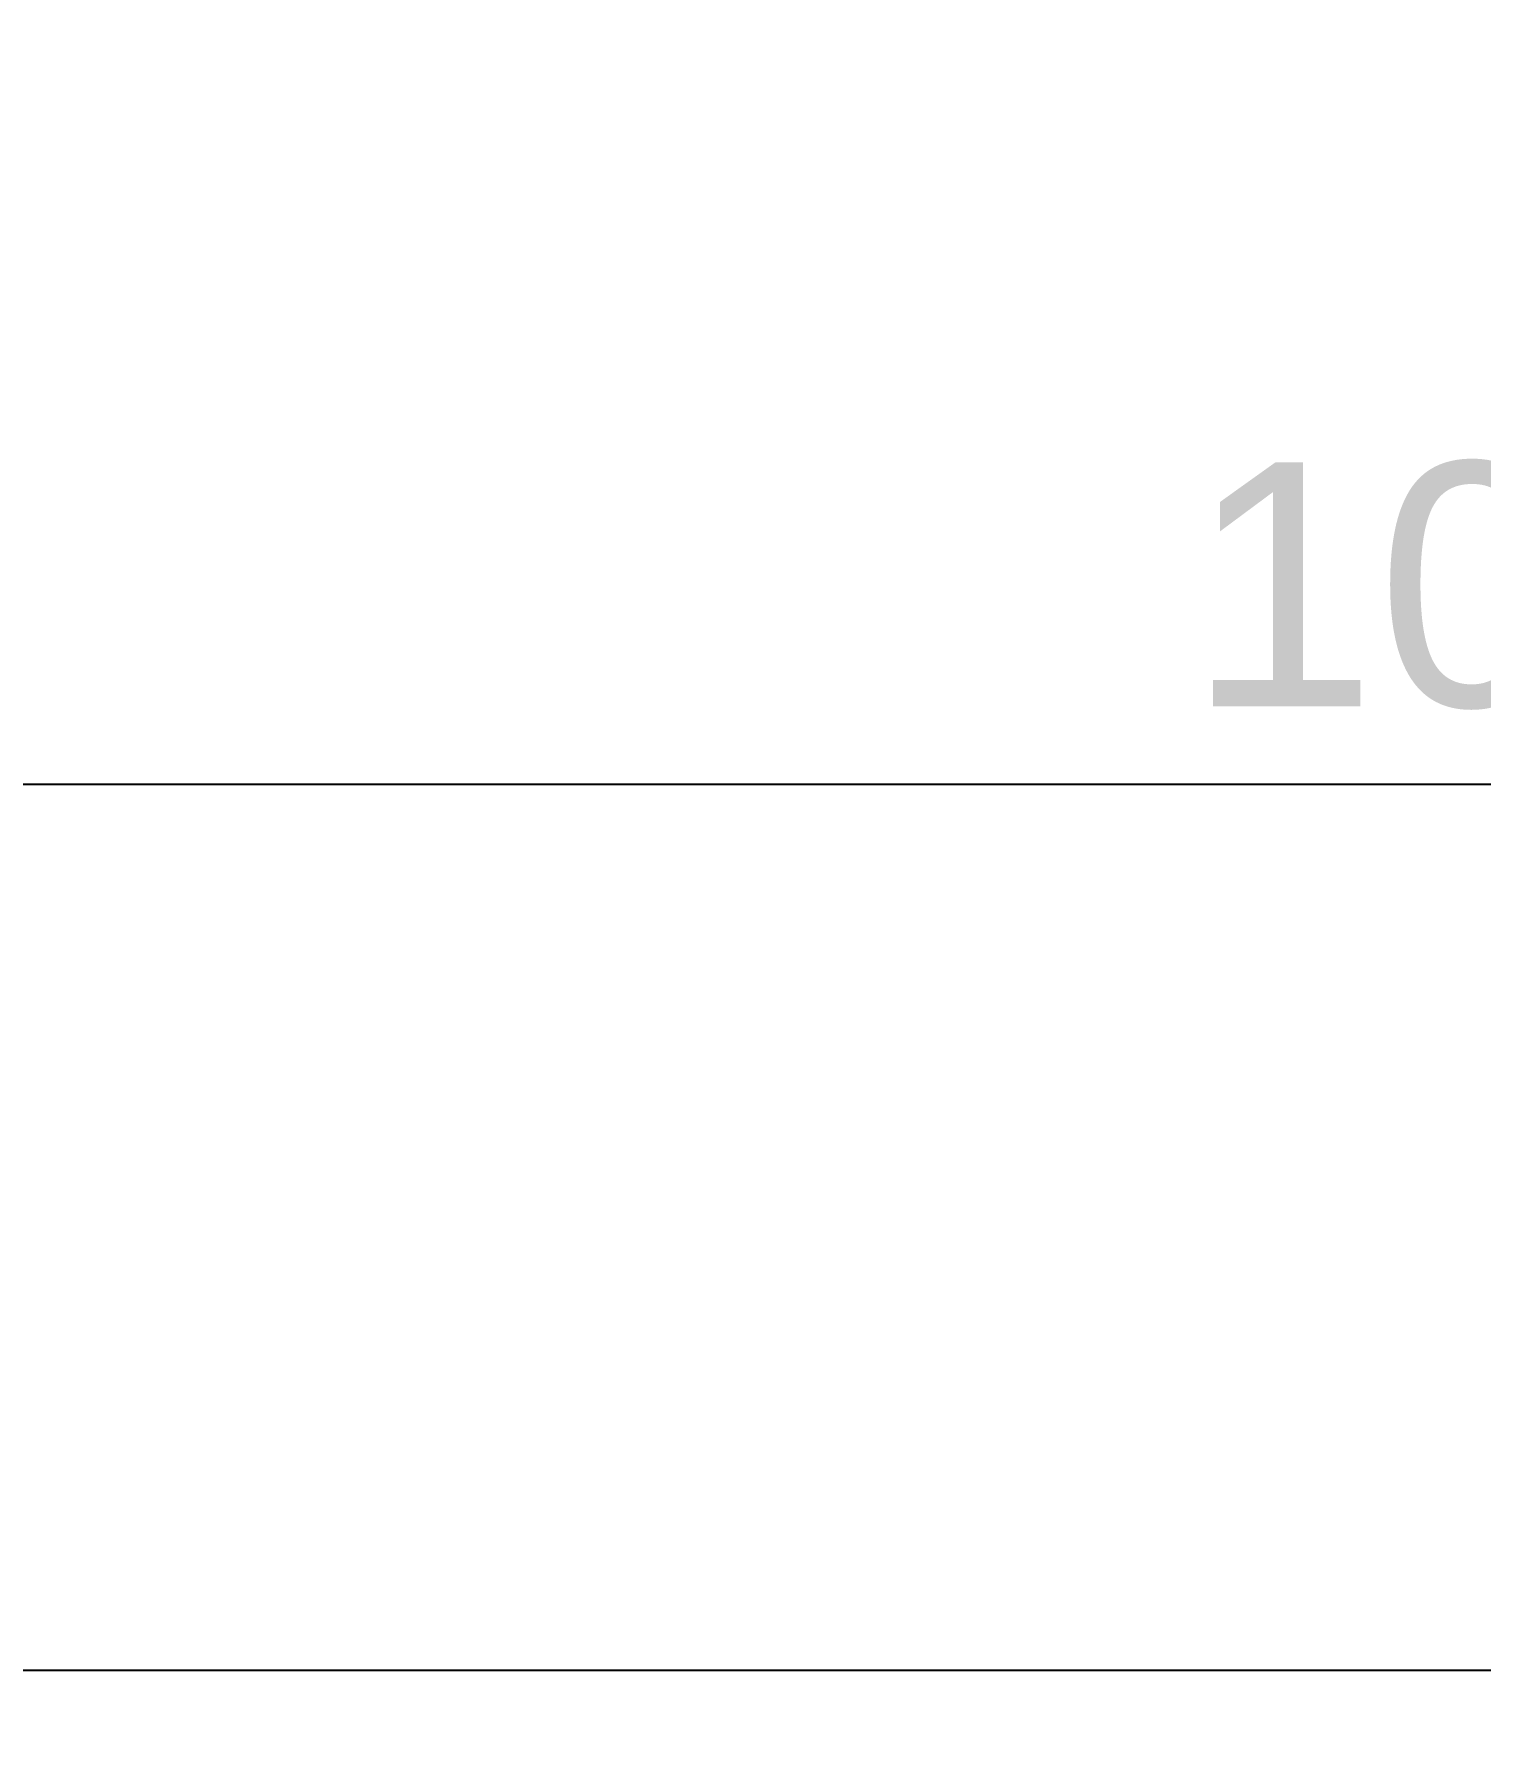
# Model space of a CAD drawing. Header units: millimetres. Extents: x 1991 to 2585, y -545 to -125.
# Drawn here: x 2148.12 to 2177.74, y -450.65 to -415.88 of the extents above; entities that cross this region are included whole.
import ezdxf

# ---------------------------------------------------------------- set-up
doc = ezdxf.new("R2010")
doc.units = ezdxf.units.MM
doc.header["$LTSCALE"] = 0.1
doc.layers.add('DIM', color=3, linetype='Continuous', lineweight=9)
doc.styles.get("Standard").update_dxf_attribs({"font": 'arial.ttf'})
doc.dimstyles.new('ISO-25', dxfattribs={"dimtxt": 2.5, "dimasz": 2.5, "dimexe": 1.25, "dimexo": 0.625, "dimtad": 1, "dimtxsty": 'Standard', "dimcen": 2.5, "dimadec": 0, "dimazin": 0, "dimtfac": 1, "dimtmove": 0, "dimatfit": 3, "dimfxl": 0, "dimarcsym": 0})

# ---------------------------------------------------------------- blocks, each defined once
blk = doc.blocks.new('*D7')
at = {"layer": 'Defpoints', "color": 0}
for p in [(2231.279, -332.043), (2129.677, -408.015), (2231.279, -431.251)]:
    blk.add_point(p, dxfattribs=at)
at = {"layer": 'DIM', "color": 3, "linetype": 'ByBlock', "lineweight": -2}
for p, q in [((2231.279, -332.668), (2231.279, -432.501)), ((2129.677, -408.64), (2129.677, -432.501)), ((2132.177, -431.251), (2228.779, -431.251))]:
    blk.add_line(p, q, dxfattribs=at)
at = {"layer": 'DIM', "color": 3}
for points in [[(2132.177, -430.834), (2132.177, -431.668), (2129.677, -431.251)], [(2228.779, -430.834), (2228.779, -431.668), (2231.279, -431.251)]]:
    blk.add_solid(points, dxfattribs=at)
at = {"layer": 'DIM', "color": 3, "insert": (2180.478, -427.621), "char_height": 5, "attachment_point": 5}
blk.add_mtext('101,6', dxfattribs=at)
blk = doc.blocks.new('*D8')
at = {"layer": 'Defpoints', "color": 0}
for p in [(2129.677, -408.015), (2253.064, -408.015), (2253.064, -449.398)]:
    blk.add_point(p, dxfattribs=at)
at = {"layer": 'DIM', "color": 3, "linetype": 'ByBlock', "lineweight": -2}
for p, q in [((2129.677, -408.64), (2129.677, -450.648)), ((2253.064, -408.64), (2253.064, -450.648)), ((2132.177, -449.398), (2250.564, -449.398))]:
    blk.add_line(p, q, dxfattribs=at)
at = {"layer": 'DIM', "color": 3}
for points in [[(2132.177, -448.982), (2132.177, -449.815), (2129.677, -449.398)], [(2250.564, -448.982), (2250.564, -449.815), (2253.064, -449.398)]]:
    blk.add_solid(points, dxfattribs=at)
at = {"layer": 'DIM', "color": 3, "insert": (2191.37, -445.769), "char_height": 5, "attachment_point": 5}
blk.add_mtext('123,4', dxfattribs=at)

msp = doc.modelspace()

# ---------------------------------------------------------------- dimensions: what is measured, and where the dimension line sits
at = {"layer": 'DIM', "color": 7}
for base, p2, picture, middle in [((2231.279, -431.251), (2231.279, -332.043), '*D7', (2180.478, -427.621)), ((2253.064, -449.398), (2253.064, -408.015), '*D8', (2191.37, -445.769))]:
    dim = msp.add_linear_dim(base=base, p1=(2129.677, -408.015), p2=p2, dimstyle='ISO-25', override={"dimtxt": 5, "dimdec": 1, "dimcen": 5, "dimclrd": 3, "dimclre": 3, "dimclrt": 3, "dimtdec": 1, "dimfxl": 1.25, "dimtfill": 1, "dimarcsym": 1}, dxfattribs=at)
    dim.commit()
    dim.dimension.update_dxf_attribs({"geometry": picture, "text_midpoint": middle})

doc.saveas('drawing.dxf')
